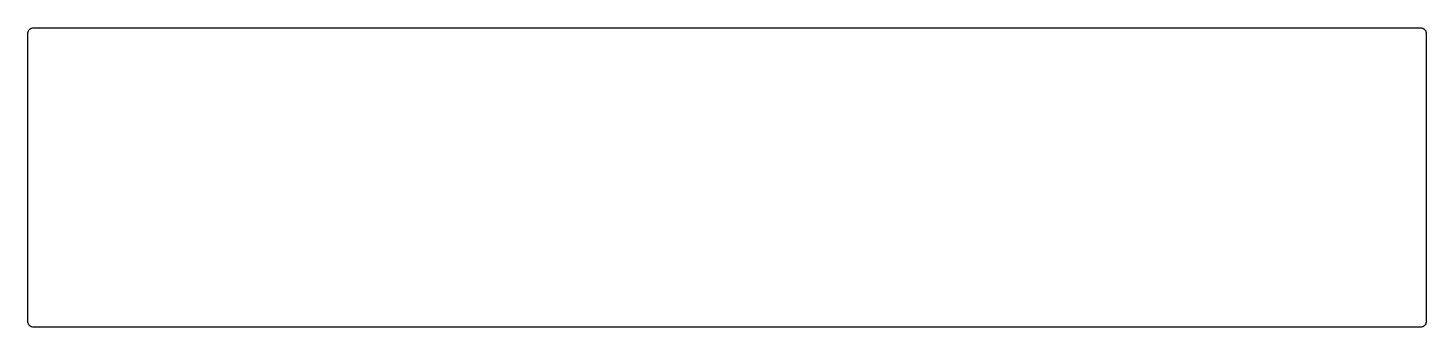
# Model space of a CAD drawing. Extents: x 1146.9 to 1216.9, y 323.8 to 338.8.
import ezdxf

# ---------------------------------------------------------------- set-up
doc = ezdxf.new("R2010")
doc.units = 0
doc.layers.get('0').update_dxf_attribs({"linetype": 'CONTINUOUS'})

msp = doc.modelspace()

# ---------------------------------------------------------------- linework, layer by layer
msp.add_lwpolyline([(1147.105, 338.799), (1216.605, 338.799, -0.414214), (1216.855, 338.549), (1216.855, 324.049, -0.414214), (1216.605, 323.799), (1147.105, 323.799, -0.414214), (1146.855, 324.049), (1146.855, 338.549, -0.414214)], format="xyb", close=True)

doc.saveas('drawing.dxf')
